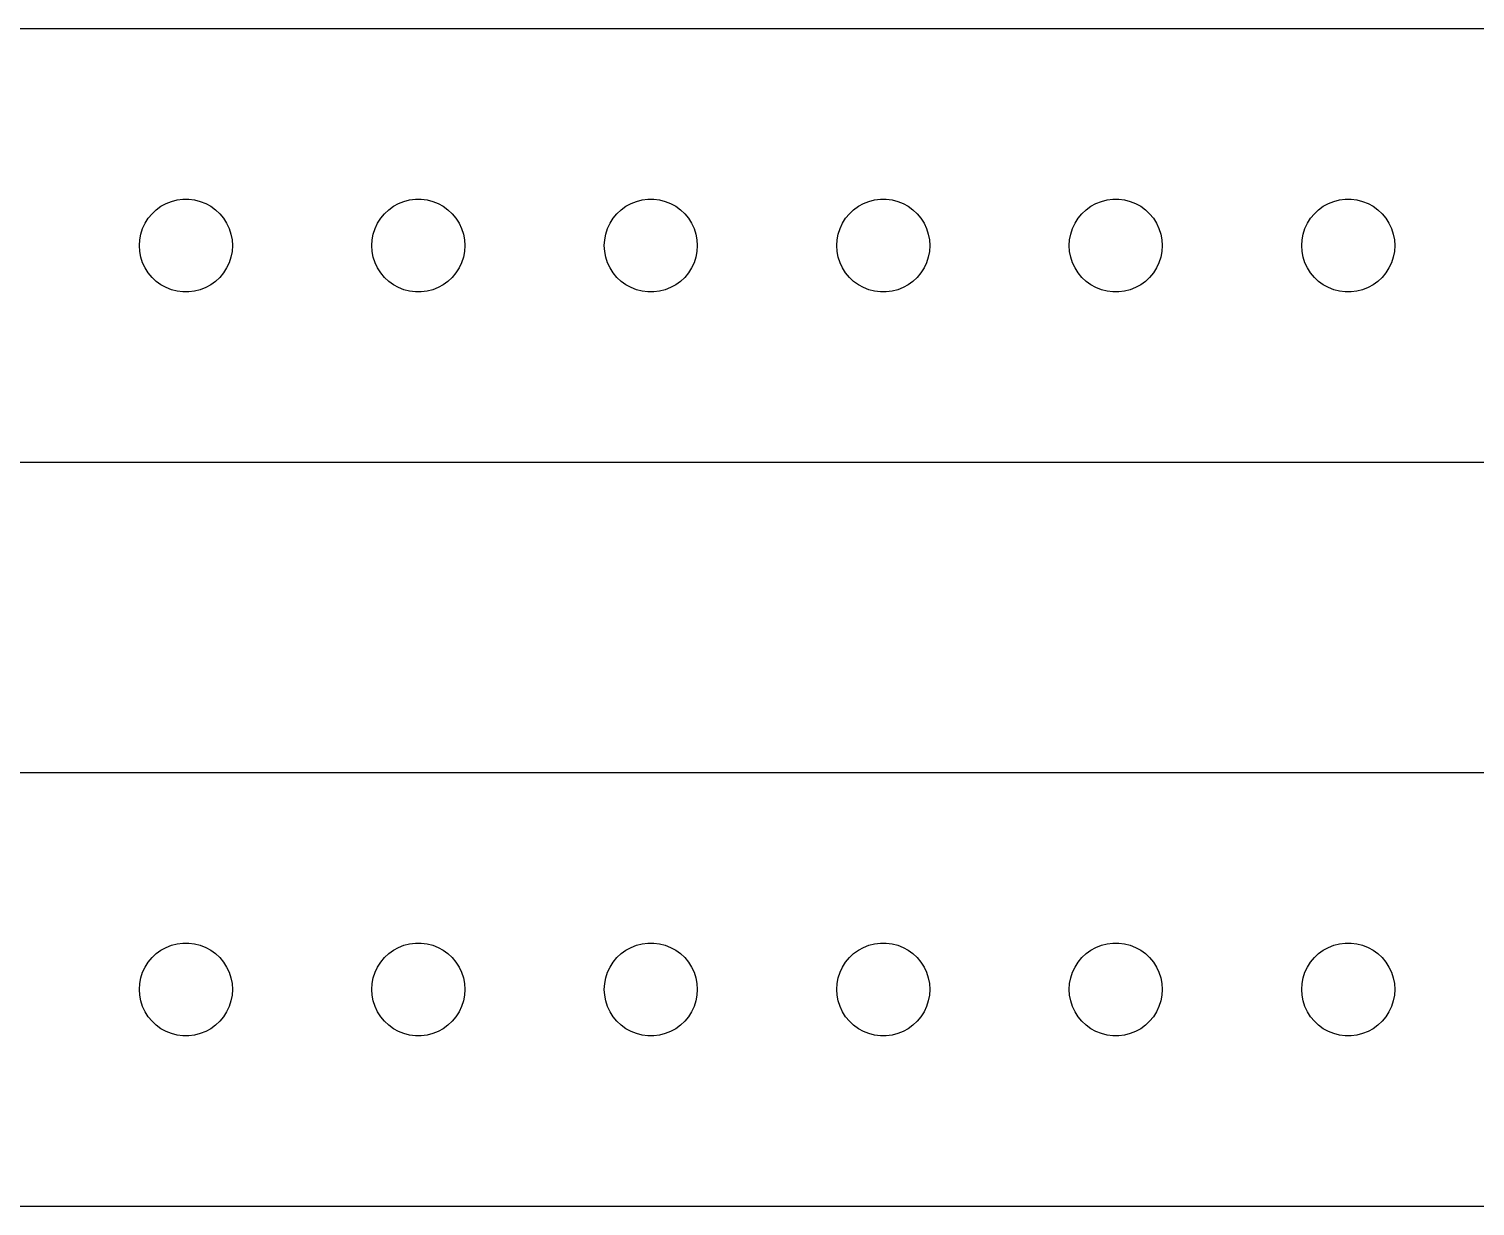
# Model space of a CAD drawing. Header units: metres. Extents: x -194 to 194, y 17 to 55.
# Drawn here: x -147.56 to -100.91, y 17.01 to 54.99 of the extents above; entities that cross this region are included whole.
import ezdxf

# ---------------------------------------------------------------- set-up
doc = ezdxf.new("R2010")
doc.units = ezdxf.units.M

msp = doc.modelspace()

# ---------------------------------------------------------------- linework, layer by layer
for p, q in [((189.814, 54.9901), (-189.814, 54.9901)), ((-142.964, 49.4266), (-142.781, 49.4734)), ((-142.781, 49.4734), (-142.594, 49.497)), ((-142.594, 49.497), (-142.406, 49.497)), ((-142.406, 49.497), (-142.219, 49.4734)), ((-142.219, 49.4734), (-142.036, 49.4266)), ((-135.464, 49.4266), (-135.281, 49.4734)), ((-135.281, 49.4734), (-135.094, 49.497)), ((-135.094, 49.497), (-134.906, 49.497)), ((-134.906, 49.497), (-134.719, 49.4734)), ((-134.719, 49.4734), (-134.536, 49.4266)), ((-127.964, 49.4266), (-127.781, 49.4734)), ((-127.781, 49.4734), (-127.594, 49.497)), ((-127.594, 49.497), (-127.406, 49.497)), ((-127.406, 49.497), (-127.219, 49.4734)), ((-127.219, 49.4734), (-127.036, 49.4266)), ((-120.464, 49.4266), (-120.281, 49.4734)), ((-120.281, 49.4734), (-120.094, 49.497)), ((-120.094, 49.497), (-119.906, 49.497)), ((-119.906, 49.497), (-119.719, 49.4734)), ((-119.719, 49.4734), (-119.536, 49.4266)), ((-112.964, 49.4266), (-112.781, 49.4734)), ((-112.781, 49.4734), (-112.594, 49.497)), ((-112.594, 49.497), (-112.406, 49.497)), ((-112.406, 49.497), (-112.219, 49.4734)), ((-112.219, 49.4734), (-112.036, 49.4266)), ((-105.464, 49.4266), (-105.281, 49.4734)), ((-105.281, 49.4734), (-105.094, 49.497)), ((-105.094, 49.497), (-104.906, 49.497)), ((-104.906, 49.497), (-104.719, 49.4734)), ((-104.719, 49.4734), (-104.536, 49.4266)), ((-143.714, 48.8817), (-143.593, 49.0268)), ((-143.593, 49.0268), (-143.456, 49.1558)), ((-143.456, 49.1558), (-143.304, 49.2665)), ((-143.304, 49.2665), (-143.139, 49.3572)), ((-143.139, 49.3572), (-142.964, 49.4266)), ((-142.036, 49.4266), (-141.861, 49.3572)), ((-141.861, 49.3572), (-141.696, 49.2665)), ((-141.696, 49.2665), (-141.544, 49.1558)), ((-141.544, 49.1558), (-141.407, 49.0268)), ((-141.407, 49.0268), (-141.286, 48.8817)), ((-136.214, 48.8817), (-136.093, 49.0268)), ((-136.093, 49.0268), (-135.956, 49.1558)), ((-135.956, 49.1558), (-135.804, 49.2665)), ((-135.804, 49.2665), (-135.639, 49.3572)), ((-135.639, 49.3572), (-135.464, 49.4266)), ((-134.536, 49.4266), (-134.361, 49.3572)), ((-134.361, 49.3572), (-134.196, 49.2665)), ((-134.196, 49.2665), (-134.044, 49.1558)), ((-134.044, 49.1558), (-133.907, 49.0268)), ((-133.907, 49.0268), (-133.786, 48.8817)), ((-128.714, 48.8817), (-128.593, 49.0268)), ((-128.593, 49.0268), (-128.456, 49.1558)), ((-128.456, 49.1558), (-128.304, 49.2665)), ((-128.304, 49.2665), (-128.139, 49.3572)), ((-128.139, 49.3572), (-127.964, 49.4266)), ((-127.036, 49.4266), (-126.861, 49.3572)), ((-126.861, 49.3572), (-126.696, 49.2665)), ((-126.696, 49.2665), (-126.544, 49.1558)), ((-126.544, 49.1558), (-126.407, 49.0268)), ((-126.407, 49.0268), (-126.286, 48.8817)), ((-121.214, 48.8817), (-121.093, 49.0268)), ((-121.093, 49.0268), (-120.956, 49.1558)), ((-120.956, 49.1558), (-120.804, 49.2665)), ((-120.804, 49.2665), (-120.639, 49.3572)), ((-120.639, 49.3572), (-120.464, 49.4266)), ((-119.536, 49.4266), (-119.361, 49.3572)), ((-119.361, 49.3572), (-119.196, 49.2665)), ((-119.196, 49.2665), (-119.044, 49.1558)), ((-119.044, 49.1558), (-118.907, 49.0268)), ((-118.907, 49.0268), (-118.786, 48.8817)), ((-113.714, 48.8817), (-113.593, 49.0268)), ((-113.593, 49.0268), (-113.456, 49.1558)), ((-113.456, 49.1558), (-113.304, 49.2665)), ((-113.304, 49.2665), (-113.139, 49.3572)), ((-113.139, 49.3572), (-112.964, 49.4266)), ((-112.036, 49.4266), (-111.861, 49.3572)), ((-111.861, 49.3572), (-111.696, 49.2665)), ((-111.696, 49.2665), (-111.544, 49.1558)), ((-111.544, 49.1558), (-111.407, 49.0268)), ((-111.407, 49.0268), (-111.286, 48.8817)), ((-106.214, 48.8817), (-106.093, 49.0268)), ((-106.093, 49.0268), (-105.956, 49.1558)), ((-105.956, 49.1558), (-105.804, 49.2665)), ((-105.804, 49.2665), (-105.639, 49.3572)), ((-105.639, 49.3572), (-105.464, 49.4266)), ((-104.536, 49.4266), (-104.361, 49.3572)), ((-104.361, 49.3572), (-104.196, 49.2665)), ((-104.196, 49.2665), (-104.044, 49.1558)), ((-104.044, 49.1558), (-103.907, 49.0268)), ((-103.907, 49.0268), (-103.786, 48.8817)), ((-143.953, 48.373), (-143.895, 48.5522)), ((-143.895, 48.5522), (-143.814, 48.7226)), ((-143.814, 48.7226), (-143.714, 48.8817)), ((-141.286, 48.8817), (-141.186, 48.7226)), ((-141.186, 48.7226), (-141.105, 48.5522)), ((-141.105, 48.5522), (-141.047, 48.373)), ((-136.453, 48.373), (-136.395, 48.5522)), ((-136.395, 48.5522), (-136.314, 48.7226)), ((-136.314, 48.7226), (-136.214, 48.8817)), ((-133.786, 48.8817), (-133.686, 48.7226)), ((-133.686, 48.7226), (-133.605, 48.5522)), ((-133.605, 48.5522), (-133.547, 48.373)), ((-128.953, 48.373), (-128.895, 48.5522)), ((-128.895, 48.5522), (-128.814, 48.7226)), ((-128.814, 48.7226), (-128.714, 48.8817)), ((-126.286, 48.8817), (-126.186, 48.7226)), ((-126.186, 48.7226), (-126.105, 48.5522)), ((-126.105, 48.5522), (-126.047, 48.373)), ((-121.453, 48.373), (-121.395, 48.5522)), ((-121.395, 48.5522), (-121.314, 48.7226)), ((-121.314, 48.7226), (-121.214, 48.8817)), ((-118.786, 48.8817), (-118.686, 48.7226)), ((-118.686, 48.7226), (-118.605, 48.5522)), ((-118.605, 48.5522), (-118.547, 48.373)), ((-113.953, 48.373), (-113.895, 48.5522)), ((-113.895, 48.5522), (-113.814, 48.7226)), ((-113.814, 48.7226), (-113.714, 48.8817)), ((-111.286, 48.8817), (-111.186, 48.7226)), ((-111.186, 48.7226), (-111.105, 48.5522)), ((-111.105, 48.5522), (-111.047, 48.373)), ((-106.453, 48.373), (-106.395, 48.5522)), ((-106.395, 48.5522), (-106.314, 48.7226)), ((-106.314, 48.7226), (-106.214, 48.8817)), ((-103.786, 48.8817), (-103.686, 48.7226)), ((-103.686, 48.7226), (-103.605, 48.5522)), ((-103.605, 48.5522), (-103.547, 48.373)), ((-144, 48), (-143.988, 48.188)), ((-143.988, 48.188), (-143.953, 48.373)), ((-141.047, 48.373), (-141.012, 48.188)), ((-141.012, 48.188), (-141, 48)), ((-136.5, 48), (-136.488, 48.188)), ((-136.488, 48.188), (-136.453, 48.373)), ((-133.547, 48.373), (-133.512, 48.188)), ((-133.512, 48.188), (-133.5, 48)), ((-129, 48), (-128.988, 48.188)), ((-128.988, 48.188), (-128.953, 48.373)), ((-126.047, 48.373), (-126.012, 48.188)), ((-126.012, 48.188), (-126, 48)), ((-121.5, 48), (-121.488, 48.188)), ((-121.488, 48.188), (-121.453, 48.373)), ((-118.547, 48.373), (-118.512, 48.188)), ((-118.512, 48.188), (-118.5, 48)), ((-114, 48), (-113.988, 48.188)), ((-113.988, 48.188), (-113.953, 48.373)), ((-111.047, 48.373), (-111.012, 48.188)), ((-111.012, 48.188), (-111, 48)), ((-106.5, 48), (-106.488, 48.188)), ((-106.488, 48.188), (-106.453, 48.373)), ((-103.547, 48.373), (-103.512, 48.188)), ((-103.512, 48.188), (-103.5, 48)), ((-143.988, 47.812), (-144, 48)), ((-143.953, 47.627), (-143.988, 47.812)), ((-143.895, 47.4478), (-143.953, 47.627)), ((-141.047, 47.627), (-141.105, 47.4478)), ((-141.012, 47.812), (-141.047, 47.627)), ((-141, 48), (-141.012, 47.812)), ((-136.488, 47.812), (-136.5, 48)), ((-136.453, 47.627), (-136.488, 47.812)), ((-136.395, 47.4478), (-136.453, 47.627)), ((-133.547, 47.627), (-133.605, 47.4478)), ((-133.512, 47.812), (-133.547, 47.627)), ((-133.5, 48), (-133.512, 47.812)), ((-128.988, 47.812), (-129, 48)), ((-128.953, 47.627), (-128.988, 47.812)), ((-128.895, 47.4478), (-128.953, 47.627)), ((-126.047, 47.627), (-126.105, 47.4478)), ((-126.012, 47.812), (-126.047, 47.627)), ((-126, 48), (-126.012, 47.812)), ((-121.488, 47.812), (-121.5, 48)), ((-121.453, 47.627), (-121.488, 47.812)), ((-121.395, 47.4478), (-121.453, 47.627)), ((-118.547, 47.627), (-118.605, 47.4478)), ((-118.512, 47.812), (-118.547, 47.627)), ((-118.5, 48), (-118.512, 47.812)), ((-113.988, 47.812), (-114, 48)), ((-113.953, 47.627), (-113.988, 47.812)), ((-113.895, 47.4478), (-113.953, 47.627)), ((-111.047, 47.627), (-111.105, 47.4478)), ((-111.012, 47.812), (-111.047, 47.627)), ((-111, 48), (-111.012, 47.812)), ((-106.488, 47.812), (-106.5, 48)), ((-106.453, 47.627), (-106.488, 47.812)), ((-106.395, 47.4478), (-106.453, 47.627)), ((-103.547, 47.627), (-103.605, 47.4478)), ((-103.512, 47.812), (-103.547, 47.627)), ((-103.5, 48), (-103.512, 47.812)), ((-143.814, 47.2774), (-143.895, 47.4478)), ((-143.714, 47.1183), (-143.814, 47.2774)), ((-141.186, 47.2774), (-141.286, 47.1183)), ((-141.105, 47.4478), (-141.186, 47.2774)), ((-136.314, 47.2774), (-136.395, 47.4478)), ((-136.214, 47.1183), (-136.314, 47.2774)), ((-133.686, 47.2774), (-133.786, 47.1183)), ((-133.605, 47.4478), (-133.686, 47.2774)), ((-128.814, 47.2774), (-128.895, 47.4478)), ((-128.714, 47.1183), (-128.814, 47.2774)), ((-126.186, 47.2774), (-126.286, 47.1183)), ((-126.105, 47.4478), (-126.186, 47.2774)), ((-121.314, 47.2774), (-121.395, 47.4478)), ((-121.214, 47.1183), (-121.314, 47.2774)), ((-118.686, 47.2774), (-118.786, 47.1183)), ((-118.605, 47.4478), (-118.686, 47.2774)), ((-113.814, 47.2774), (-113.895, 47.4478)), ((-113.714, 47.1183), (-113.814, 47.2774)), ((-111.186, 47.2774), (-111.286, 47.1183)), ((-111.105, 47.4478), (-111.186, 47.2774)), ((-106.314, 47.2774), (-106.395, 47.4478)), ((-106.214, 47.1183), (-106.314, 47.2774)), ((-103.686, 47.2774), (-103.786, 47.1183)), ((-103.605, 47.4478), (-103.686, 47.2774)), ((-143.593, 46.9732), (-143.714, 47.1183)), ((-143.456, 46.8442), (-143.593, 46.9732)), ((-143.304, 46.7335), (-143.456, 46.8442)), ((-143.139, 46.6428), (-143.304, 46.7335)), ((-141.696, 46.7335), (-141.861, 46.6428)), ((-141.544, 46.8442), (-141.696, 46.7335)), ((-141.407, 46.9732), (-141.544, 46.8442)), ((-141.286, 47.1183), (-141.407, 46.9732)), ((-136.093, 46.9732), (-136.214, 47.1183)), ((-135.956, 46.8442), (-136.093, 46.9732)), ((-135.804, 46.7335), (-135.956, 46.8442)), ((-135.639, 46.6428), (-135.804, 46.7335)), ((-134.196, 46.7335), (-134.361, 46.6428)), ((-134.044, 46.8442), (-134.196, 46.7335)), ((-133.907, 46.9732), (-134.044, 46.8442)), ((-133.786, 47.1183), (-133.907, 46.9732)), ((-128.593, 46.9732), (-128.714, 47.1183)), ((-128.456, 46.8442), (-128.593, 46.9732)), ((-128.304, 46.7335), (-128.456, 46.8442)), ((-128.139, 46.6428), (-128.304, 46.7335)), ((-126.696, 46.7335), (-126.861, 46.6428)), ((-126.544, 46.8442), (-126.696, 46.7335)), ((-126.407, 46.9732), (-126.544, 46.8442)), ((-126.286, 47.1183), (-126.407, 46.9732)), ((-121.093, 46.9732), (-121.214, 47.1183)), ((-120.956, 46.8442), (-121.093, 46.9732)), ((-120.804, 46.7335), (-120.956, 46.8442)), ((-120.639, 46.6428), (-120.804, 46.7335)), ((-119.196, 46.7335), (-119.361, 46.6428)), ((-119.044, 46.8442), (-119.196, 46.7335)), ((-118.907, 46.9732), (-119.044, 46.8442)), ((-118.786, 47.1183), (-118.907, 46.9732)), ((-113.593, 46.9732), (-113.714, 47.1183)), ((-113.456, 46.8442), (-113.593, 46.9732)), ((-113.304, 46.7335), (-113.456, 46.8442)), ((-113.139, 46.6428), (-113.304, 46.7335)), ((-111.696, 46.7335), (-111.861, 46.6428)), ((-111.544, 46.8442), (-111.696, 46.7335)), ((-111.407, 46.9732), (-111.544, 46.8442)), ((-111.286, 47.1183), (-111.407, 46.9732)), ((-106.093, 46.9732), (-106.214, 47.1183)), ((-105.956, 46.8442), (-106.093, 46.9732)), ((-105.804, 46.7335), (-105.956, 46.8442)), ((-105.639, 46.6428), (-105.804, 46.7335)), ((-104.196, 46.7335), (-104.361, 46.6428)), ((-104.044, 46.8442), (-104.196, 46.7335)), ((-103.907, 46.9732), (-104.044, 46.8442)), ((-103.786, 47.1183), (-103.907, 46.9732)), ((-142.964, 46.5734), (-143.139, 46.6428)), ((-142.781, 46.5266), (-142.964, 46.5734)), ((-142.594, 46.503), (-142.781, 46.5266)), ((-142.406, 46.503), (-142.594, 46.503)), ((-142.219, 46.5266), (-142.406, 46.503)), ((-142.036, 46.5734), (-142.219, 46.5266)), ((-141.861, 46.6428), (-142.036, 46.5734)), ((-135.464, 46.5734), (-135.639, 46.6428)), ((-135.281, 46.5266), (-135.464, 46.5734)), ((-135.094, 46.503), (-135.281, 46.5266)), ((-134.906, 46.503), (-135.094, 46.503)), ((-134.719, 46.5266), (-134.906, 46.503)), ((-134.536, 46.5734), (-134.719, 46.5266)), ((-134.361, 46.6428), (-134.536, 46.5734)), ((-127.964, 46.5734), (-128.139, 46.6428)), ((-127.781, 46.5266), (-127.964, 46.5734)), ((-127.594, 46.503), (-127.781, 46.5266)), ((-127.406, 46.503), (-127.594, 46.503)), ((-127.219, 46.5266), (-127.406, 46.503)), ((-127.036, 46.5734), (-127.219, 46.5266)), ((-126.861, 46.6428), (-127.036, 46.5734)), ((-120.464, 46.5734), (-120.639, 46.6428)), ((-120.281, 46.5266), (-120.464, 46.5734)), ((-120.094, 46.503), (-120.281, 46.5266)), ((-119.906, 46.503), (-120.094, 46.503)), ((-119.719, 46.5266), (-119.906, 46.503)), ((-119.536, 46.5734), (-119.719, 46.5266)), ((-119.361, 46.6428), (-119.536, 46.5734)), ((-112.964, 46.5734), (-113.139, 46.6428)), ((-112.781, 46.5266), (-112.964, 46.5734)), ((-112.594, 46.503), (-112.781, 46.5266)), ((-112.406, 46.503), (-112.594, 46.503)), ((-112.219, 46.5266), (-112.406, 46.503)), ((-112.036, 46.5734), (-112.219, 46.5266)), ((-111.861, 46.6428), (-112.036, 46.5734)), ((-105.464, 46.5734), (-105.639, 46.6428)), ((-105.281, 46.5266), (-105.464, 46.5734)), ((-105.094, 46.503), (-105.281, 46.5266)), ((-104.906, 46.503), (-105.094, 46.503)), ((-104.719, 46.5266), (-104.906, 46.503)), ((-104.536, 46.5734), (-104.719, 46.5266)), ((-104.361, 46.6428), (-104.536, 46.5734)), ((-189.814, 41.0099), (189.814, 41.0099)), ((189.814, 30.9901), (-189.814, 30.9901)), ((-143.456, 25.1558), (-143.304, 25.2665)), ((-143.304, 25.2665), (-143.139, 25.3572)), ((-143.139, 25.3572), (-142.964, 25.4266)), ((-142.964, 25.4266), (-142.781, 25.4734)), ((-142.781, 25.4734), (-142.594, 25.497)), ((-142.594, 25.497), (-142.406, 25.497)), ((-142.406, 25.497), (-142.219, 25.4734)), ((-142.219, 25.4734), (-142.036, 25.4266)), ((-142.036, 25.4266), (-141.861, 25.3572)), ((-141.861, 25.3572), (-141.696, 25.2665)), ((-141.696, 25.2665), (-141.544, 25.1558)), ((-135.956, 25.1558), (-135.804, 25.2665)), ((-135.804, 25.2665), (-135.639, 25.3572)), ((-135.639, 25.3572), (-135.464, 25.4266)), ((-135.464, 25.4266), (-135.281, 25.4734)), ((-135.281, 25.4734), (-135.094, 25.497)), ((-135.094, 25.497), (-134.906, 25.497)), ((-134.906, 25.497), (-134.719, 25.4734)), ((-134.719, 25.4734), (-134.536, 25.4266)), ((-134.536, 25.4266), (-134.361, 25.3572)), ((-134.361, 25.3572), (-134.196, 25.2665)), ((-134.196, 25.2665), (-134.044, 25.1558)), ((-128.456, 25.1558), (-128.304, 25.2665)), ((-128.304, 25.2665), (-128.139, 25.3572)), ((-128.139, 25.3572), (-127.964, 25.4266)), ((-127.964, 25.4266), (-127.781, 25.4734)), ((-127.781, 25.4734), (-127.594, 25.497)), ((-127.594, 25.497), (-127.406, 25.497)), ((-127.406, 25.497), (-127.219, 25.4734)), ((-127.219, 25.4734), (-127.036, 25.4266)), ((-127.036, 25.4266), (-126.861, 25.3572)), ((-126.861, 25.3572), (-126.696, 25.2665)), ((-126.696, 25.2665), (-126.544, 25.1558)), ((-120.956, 25.1558), (-120.804, 25.2665)), ((-120.804, 25.2665), (-120.639, 25.3572)), ((-120.639, 25.3572), (-120.464, 25.4266)), ((-120.464, 25.4266), (-120.281, 25.4734)), ((-120.281, 25.4734), (-120.094, 25.497)), ((-120.094, 25.497), (-119.906, 25.497)), ((-119.906, 25.497), (-119.719, 25.4734)), ((-119.719, 25.4734), (-119.536, 25.4266)), ((-119.536, 25.4266), (-119.361, 25.3572)), ((-119.361, 25.3572), (-119.196, 25.2665)), ((-119.196, 25.2665), (-119.044, 25.1558)), ((-113.456, 25.1558), (-113.304, 25.2665)), ((-113.304, 25.2665), (-113.139, 25.3572)), ((-113.139, 25.3572), (-112.964, 25.4266)), ((-112.964, 25.4266), (-112.781, 25.4734)), ((-112.781, 25.4734), (-112.594, 25.497)), ((-112.594, 25.497), (-112.406, 25.497)), ((-112.406, 25.497), (-112.219, 25.4734)), ((-112.219, 25.4734), (-112.036, 25.4266)), ((-112.036, 25.4266), (-111.861, 25.3572)), ((-111.861, 25.3572), (-111.696, 25.2665)), ((-111.696, 25.2665), (-111.544, 25.1558)), ((-105.956, 25.1558), (-105.804, 25.2665)), ((-105.804, 25.2665), (-105.639, 25.3572)), ((-105.639, 25.3572), (-105.464, 25.4266)), ((-105.464, 25.4266), (-105.281, 25.4734)), ((-105.281, 25.4734), (-105.094, 25.497)), ((-105.094, 25.497), (-104.906, 25.497)), ((-104.906, 25.497), (-104.719, 25.4734)), ((-104.719, 25.4734), (-104.536, 25.4266)), ((-104.536, 25.4266), (-104.361, 25.3572)), ((-104.361, 25.3572), (-104.196, 25.2665)), ((-104.196, 25.2665), (-104.044, 25.1558)), ((-143.814, 24.7226), (-143.714, 24.8817)), ((-143.714, 24.8817), (-143.593, 25.0268)), ((-143.593, 25.0268), (-143.456, 25.1558)), ((-141.544, 25.1558), (-141.407, 25.0268)), ((-141.407, 25.0268), (-141.286, 24.8817)), ((-141.286, 24.8817), (-141.186, 24.7226)), ((-136.314, 24.7226), (-136.214, 24.8817)), ((-136.214, 24.8817), (-136.093, 25.0268)), ((-136.093, 25.0268), (-135.956, 25.1558)), ((-134.044, 25.1558), (-133.907, 25.0268)), ((-133.907, 25.0268), (-133.786, 24.8817)), ((-133.786, 24.8817), (-133.686, 24.7226)), ((-128.814, 24.7226), (-128.714, 24.8817)), ((-128.714, 24.8817), (-128.593, 25.0268)), ((-128.593, 25.0268), (-128.456, 25.1558)), ((-126.544, 25.1558), (-126.407, 25.0268)), ((-126.407, 25.0268), (-126.286, 24.8817)), ((-126.286, 24.8817), (-126.186, 24.7226)), ((-121.314, 24.7226), (-121.214, 24.8817)), ((-121.214, 24.8817), (-121.093, 25.0268)), ((-121.093, 25.0268), (-120.956, 25.1558)), ((-119.044, 25.1558), (-118.907, 25.0268)), ((-118.907, 25.0268), (-118.786, 24.8817)), ((-118.786, 24.8817), (-118.686, 24.7226)), ((-113.814, 24.7226), (-113.714, 24.8817)), ((-113.714, 24.8817), (-113.593, 25.0268)), ((-113.593, 25.0268), (-113.456, 25.1558)), ((-111.544, 25.1558), (-111.407, 25.0268)), ((-111.407, 25.0268), (-111.286, 24.8817)), ((-111.286, 24.8817), (-111.186, 24.7226)), ((-106.314, 24.7226), (-106.214, 24.8817)), ((-106.214, 24.8817), (-106.093, 25.0268)), ((-106.093, 25.0268), (-105.956, 25.1558)), ((-104.044, 25.1558), (-103.907, 25.0268)), ((-103.907, 25.0268), (-103.786, 24.8817)), ((-103.786, 24.8817), (-103.686, 24.7226)), ((-143.988, 24.188), (-143.953, 24.373)), ((-143.953, 24.373), (-143.895, 24.5522)), ((-143.895, 24.5522), (-143.814, 24.7226)), ((-141.186, 24.7226), (-141.105, 24.5522)), ((-141.105, 24.5522), (-141.047, 24.373)), ((-141.047, 24.373), (-141.012, 24.188)), ((-136.488, 24.188), (-136.453, 24.373)), ((-136.453, 24.373), (-136.395, 24.5522)), ((-136.395, 24.5522), (-136.314, 24.7226)), ((-133.686, 24.7226), (-133.605, 24.5522)), ((-133.605, 24.5522), (-133.547, 24.373)), ((-133.547, 24.373), (-133.512, 24.188)), ((-128.988, 24.188), (-128.953, 24.373)), ((-128.953, 24.373), (-128.895, 24.5522)), ((-128.895, 24.5522), (-128.814, 24.7226)), ((-126.186, 24.7226), (-126.105, 24.5522)), ((-126.105, 24.5522), (-126.047, 24.373)), ((-126.047, 24.373), (-126.012, 24.188)), ((-121.488, 24.188), (-121.453, 24.373)), ((-121.453, 24.373), (-121.395, 24.5522)), ((-121.395, 24.5522), (-121.314, 24.7226)), ((-118.686, 24.7226), (-118.605, 24.5522)), ((-118.605, 24.5522), (-118.547, 24.373)), ((-118.547, 24.373), (-118.512, 24.188)), ((-113.988, 24.188), (-113.953, 24.373)), ((-113.953, 24.373), (-113.895, 24.5522)), ((-113.895, 24.5522), (-113.814, 24.7226)), ((-111.186, 24.7226), (-111.105, 24.5522)), ((-111.105, 24.5522), (-111.047, 24.373)), ((-111.047, 24.373), (-111.012, 24.188)), ((-106.488, 24.188), (-106.453, 24.373)), ((-106.453, 24.373), (-106.395, 24.5522)), ((-106.395, 24.5522), (-106.314, 24.7226)), ((-103.686, 24.7226), (-103.605, 24.5522)), ((-103.605, 24.5522), (-103.547, 24.373)), ((-103.547, 24.373), (-103.512, 24.188)), ((-144, 24), (-143.988, 24.188)), ((-143.988, 23.812), (-144, 24)), ((-143.953, 23.627), (-143.988, 23.812)), ((-141.012, 23.812), (-141.047, 23.627)), ((-141.012, 24.188), (-141, 24)), ((-141, 24), (-141.012, 23.812)), ((-136.5, 24), (-136.488, 24.188)), ((-136.488, 23.812), (-136.5, 24)), ((-136.453, 23.627), (-136.488, 23.812)), ((-133.512, 23.812), (-133.547, 23.627)), ((-133.512, 24.188), (-133.5, 24)), ((-133.5, 24), (-133.512, 23.812)), ((-129, 24), (-128.988, 24.188)), ((-128.988, 23.812), (-129, 24)), ((-128.953, 23.627), (-128.988, 23.812)), ((-126.012, 23.812), (-126.047, 23.627)), ((-126.012, 24.188), (-126, 24)), ((-126, 24), (-126.012, 23.812)), ((-121.5, 24), (-121.488, 24.188)), ((-121.488, 23.812), (-121.5, 24)), ((-121.453, 23.627), (-121.488, 23.812)), ((-118.512, 23.812), (-118.547, 23.627)), ((-118.512, 24.188), (-118.5, 24)), ((-118.5, 24), (-118.512, 23.812)), ((-114, 24), (-113.988, 24.188)), ((-113.988, 23.812), (-114, 24)), ((-113.953, 23.627), (-113.988, 23.812)), ((-111.012, 23.812), (-111.047, 23.627)), ((-111.012, 24.188), (-111, 24)), ((-111, 24), (-111.012, 23.812)), ((-106.5, 24), (-106.488, 24.188)), ((-106.488, 23.812), (-106.5, 24)), ((-106.453, 23.627), (-106.488, 23.812)), ((-103.512, 23.812), (-103.547, 23.627)), ((-103.512, 24.188), (-103.5, 24)), ((-103.5, 24), (-103.512, 23.812)), ((-143.895, 23.4478), (-143.953, 23.627)), ((-143.814, 23.2774), (-143.895, 23.4478)), ((-141.105, 23.4478), (-141.186, 23.2774)), ((-141.047, 23.627), (-141.105, 23.4478)), ((-136.395, 23.4478), (-136.453, 23.627)), ((-136.314, 23.2774), (-136.395, 23.4478)), ((-133.605, 23.4478), (-133.686, 23.2774)), ((-133.547, 23.627), (-133.605, 23.4478)), ((-128.895, 23.4478), (-128.953, 23.627)), ((-128.814, 23.2774), (-128.895, 23.4478)), ((-126.105, 23.4478), (-126.186, 23.2774)), ((-126.047, 23.627), (-126.105, 23.4478)), ((-121.395, 23.4478), (-121.453, 23.627)), ((-121.314, 23.2774), (-121.395, 23.4478)), ((-118.605, 23.4478), (-118.686, 23.2774)), ((-118.547, 23.627), (-118.605, 23.4478)), ((-113.895, 23.4478), (-113.953, 23.627)), ((-113.814, 23.2774), (-113.895, 23.4478)), ((-111.105, 23.4478), (-111.186, 23.2774)), ((-111.047, 23.627), (-111.105, 23.4478)), ((-106.395, 23.4478), (-106.453, 23.627)), ((-106.314, 23.2774), (-106.395, 23.4478)), ((-103.605, 23.4478), (-103.686, 23.2774)), ((-103.547, 23.627), (-103.605, 23.4478)), ((-143.714, 23.1183), (-143.814, 23.2774)), ((-143.593, 22.9732), (-143.714, 23.1183)), ((-143.456, 22.8442), (-143.593, 22.9732)), ((-141.407, 22.9732), (-141.544, 22.8442)), ((-141.286, 23.1183), (-141.407, 22.9732)), ((-141.186, 23.2774), (-141.286, 23.1183)), ((-136.214, 23.1183), (-136.314, 23.2774)), ((-136.093, 22.9732), (-136.214, 23.1183)), ((-135.956, 22.8442), (-136.093, 22.9732)), ((-133.907, 22.9732), (-134.044, 22.8442)), ((-133.786, 23.1183), (-133.907, 22.9732)), ((-133.686, 23.2774), (-133.786, 23.1183)), ((-128.714, 23.1183), (-128.814, 23.2774)), ((-128.593, 22.9732), (-128.714, 23.1183)), ((-128.456, 22.8442), (-128.593, 22.9732)), ((-126.407, 22.9732), (-126.544, 22.8442)), ((-126.286, 23.1183), (-126.407, 22.9732)), ((-126.186, 23.2774), (-126.286, 23.1183)), ((-121.214, 23.1183), (-121.314, 23.2774)), ((-121.093, 22.9732), (-121.214, 23.1183)), ((-120.956, 22.8442), (-121.093, 22.9732)), ((-118.907, 22.9732), (-119.044, 22.8442)), ((-118.786, 23.1183), (-118.907, 22.9732)), ((-118.686, 23.2774), (-118.786, 23.1183)), ((-113.714, 23.1183), (-113.814, 23.2774)), ((-113.593, 22.9732), (-113.714, 23.1183)), ((-113.456, 22.8442), (-113.593, 22.9732)), ((-111.407, 22.9732), (-111.544, 22.8442)), ((-111.286, 23.1183), (-111.407, 22.9732)), ((-111.186, 23.2774), (-111.286, 23.1183)), ((-106.214, 23.1183), (-106.314, 23.2774)), ((-106.093, 22.9732), (-106.214, 23.1183)), ((-105.956, 22.8442), (-106.093, 22.9732)), ((-103.907, 22.9732), (-104.044, 22.8442)), ((-103.786, 23.1183), (-103.907, 22.9732)), ((-103.686, 23.2774), (-103.786, 23.1183)), ((-143.304, 22.7335), (-143.456, 22.8442)), ((-143.139, 22.6428), (-143.304, 22.7335)), ((-142.964, 22.5734), (-143.139, 22.6428)), ((-142.781, 22.5266), (-142.964, 22.5734)), ((-142.594, 22.503), (-142.781, 22.5266)), ((-142.406, 22.503), (-142.594, 22.503)), ((-142.219, 22.5266), (-142.406, 22.503)), ((-142.036, 22.5734), (-142.219, 22.5266)), ((-141.861, 22.6428), (-142.036, 22.5734)), ((-141.696, 22.7335), (-141.861, 22.6428)), ((-141.544, 22.8442), (-141.696, 22.7335)), ((-135.804, 22.7335), (-135.956, 22.8442)), ((-135.639, 22.6428), (-135.804, 22.7335)), ((-135.464, 22.5734), (-135.639, 22.6428)), ((-135.281, 22.5266), (-135.464, 22.5734)), ((-135.094, 22.503), (-135.281, 22.5266)), ((-134.906, 22.503), (-135.094, 22.503)), ((-134.719, 22.5266), (-134.906, 22.503)), ((-134.536, 22.5734), (-134.719, 22.5266)), ((-134.361, 22.6428), (-134.536, 22.5734)), ((-134.196, 22.7335), (-134.361, 22.6428)), ((-134.044, 22.8442), (-134.196, 22.7335)), ((-128.304, 22.7335), (-128.456, 22.8442)), ((-128.139, 22.6428), (-128.304, 22.7335)), ((-127.964, 22.5734), (-128.139, 22.6428)), ((-127.781, 22.5266), (-127.964, 22.5734)), ((-127.594, 22.503), (-127.781, 22.5266)), ((-127.406, 22.503), (-127.594, 22.503)), ((-127.219, 22.5266), (-127.406, 22.503)), ((-127.036, 22.5734), (-127.219, 22.5266)), ((-126.861, 22.6428), (-127.036, 22.5734)), ((-126.696, 22.7335), (-126.861, 22.6428)), ((-126.544, 22.8442), (-126.696, 22.7335)), ((-120.804, 22.7335), (-120.956, 22.8442)), ((-120.639, 22.6428), (-120.804, 22.7335)), ((-120.464, 22.5734), (-120.639, 22.6428)), ((-120.281, 22.5266), (-120.464, 22.5734)), ((-120.094, 22.503), (-120.281, 22.5266)), ((-119.906, 22.503), (-120.094, 22.503)), ((-119.719, 22.5266), (-119.906, 22.503)), ((-119.536, 22.5734), (-119.719, 22.5266)), ((-119.361, 22.6428), (-119.536, 22.5734)), ((-119.196, 22.7335), (-119.361, 22.6428)), ((-119.044, 22.8442), (-119.196, 22.7335)), ((-113.304, 22.7335), (-113.456, 22.8442)), ((-113.139, 22.6428), (-113.304, 22.7335)), ((-112.964, 22.5734), (-113.139, 22.6428)), ((-112.781, 22.5266), (-112.964, 22.5734)), ((-112.594, 22.503), (-112.781, 22.5266)), ((-112.406, 22.503), (-112.594, 22.503)), ((-112.219, 22.5266), (-112.406, 22.503)), ((-112.036, 22.5734), (-112.219, 22.5266)), ((-111.861, 22.6428), (-112.036, 22.5734)), ((-111.696, 22.7335), (-111.861, 22.6428)), ((-111.544, 22.8442), (-111.696, 22.7335)), ((-105.804, 22.7335), (-105.956, 22.8442)), ((-105.639, 22.6428), (-105.804, 22.7335)), ((-105.464, 22.5734), (-105.639, 22.6428)), ((-105.281, 22.5266), (-105.464, 22.5734)), ((-105.094, 22.503), (-105.281, 22.5266)), ((-104.906, 22.503), (-105.094, 22.503)), ((-104.719, 22.5266), (-104.906, 22.503)), ((-104.536, 22.5734), (-104.719, 22.5266)), ((-104.361, 22.6428), (-104.536, 22.5734)), ((-104.196, 22.7335), (-104.361, 22.6428)), ((-104.044, 22.8442), (-104.196, 22.7335)), ((-189.814, 17.0099), (189.814, 17.0099))]:
    msp.add_line(p, q)

doc.saveas('drawing.dxf')
